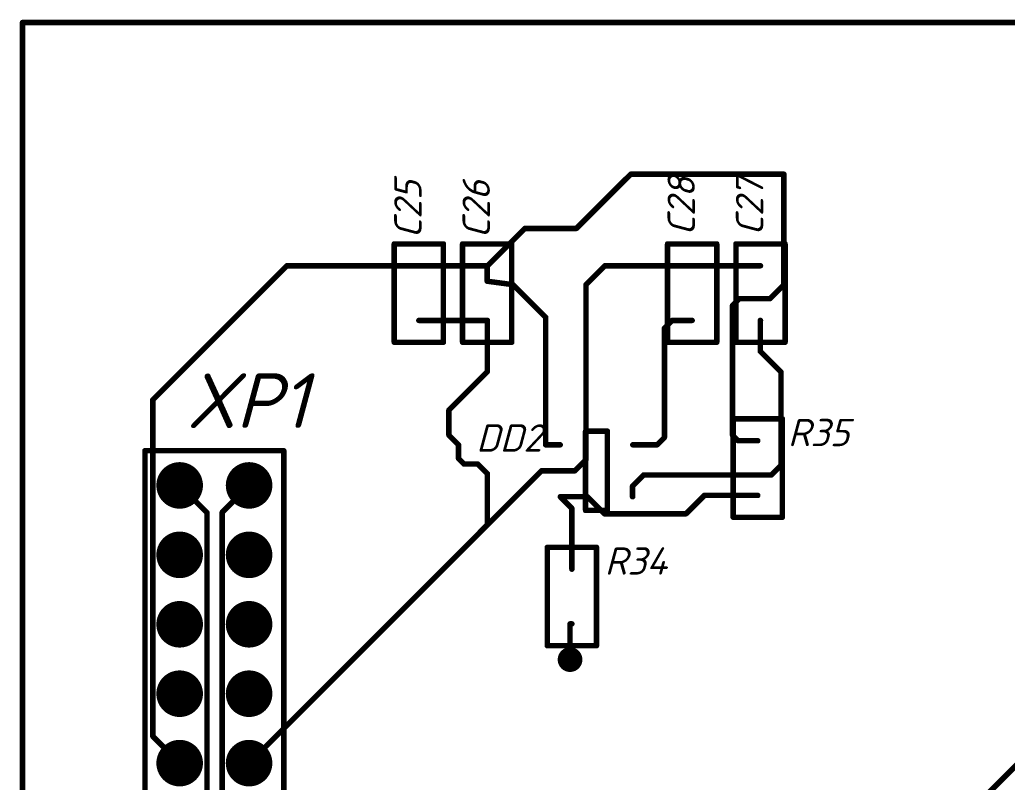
# Model space of a CAD drawing. Header units: millimetres. Extents: x -578 to 740, y 82 to 629.
# Drawn here: x -62.5 to 9.8, y 406.9 to 462.7 of the extents above; entities that cross this region are included whole.
import ezdxf

# ---------------------------------------------------------------- set-up
doc = ezdxf.new("R2010")
doc.units = ezdxf.units.MM
doc.header["$LTSCALE"] = 0.5
doc.layers.get('0').update_dxf_attribs({"lineweight": 60})
for name, color, linetype in [('BottomLayer', 5, 'Continuous'), ('BottomOverlay', 54, 'Continuous'), ('BottomSolder', 6, 'Continuous'), ('MultiLayer', 9, 'Continuous'), ('PadHoleLayer', 156, 'Continuous'), ('TopOverlay', 2, 'Continuous')]:
    doc.layers.add(name, color=color, linetype=linetype)
doc.styles.get("Standard").update_dxf_attribs({"font": 'isocpeui.ttf', "width": 0.9})

# ---------------------------------------------------------------- blocks, each defined once
blk = doc.blocks.new('C_________B_3')
at = {"layer": 'BottomLayer', "const_width": 0.75}
for points in [[(3.335, 19.575, 1), (4.085, 19.575, 1)], [(3.335, 17.035, 1), (4.085, 17.035, 1)], [(5.875, 17.035, 1), (6.625, 17.035, 1)], [(3.335, 14.495, 1), (4.085, 14.495, 1)], [(5.875, 14.495, 1), (6.625, 14.495, 1)], [(3.335, 11.955, 1), (4.085, 11.955, 1)], [(5.875, 11.955, 1), (6.625, 11.955, 1)], [(3.335, 9.415, 1), (4.085, 9.415, 1)], [(5.875, 9.415, 1), (6.625, 9.415, 1)], [(3.335, 6.875, 1), (4.085, 6.875, 1)], [(5.875, 6.875, 1), (6.625, 6.875, 1)], [(3.335, 4.335, 1), (4.085, 4.335, 1)], [(5.875, 4.335, 1), (6.625, 4.335, 1)], [(3.335, 1.795, 1), (4.085, 1.795, 1)], [(5.875, 1.795, 1), (6.625, 1.795, 1)], [(3.335, -0.745, 1), (4.085, -0.745, 1)], [(5.875, -0.745, 1), (6.625, -0.745, 1)], [(3.335, -3.285, 1), (4.085, -3.285, 1)], [(5.875, -3.285, 1), (6.625, -3.285, 1)], [(3.335, -5.825, 1), (4.085, -5.825, 1)], [(5.875, -5.825, 1), (6.625, -5.825, 1)], [(3.335, -8.365, 1), (4.085, -8.365, 1)], [(5.875, -8.365, 1), (6.625, -8.365, 1)], [(3.335, -10.905, 1), (4.085, -10.905, 1)], [(5.875, -10.905, 1), (6.625, -10.905, 1)], [(3.335, -13.445, 1), (4.085, -13.445, 1)], [(5.875, -13.445, 1), (6.625, -13.445, 1)], [(3.335, -15.985, 1), (4.085, -15.985, 1)], [(5.875, -15.985, 1), (6.625, -15.985, 1)], [(3.335, -18.525, 1), (4.085, -18.525, 1)], [(5.875, -18.525, 1), (6.625, -18.525, 1)], [(3.335, -21.065, 1), (4.085, -21.065, 1)], [(5.875, -21.065, 1), (6.625, -21.065, 1)]]:
    blk.add_lwpolyline(points, format="xyb", close=True, dxfattribs=at)
at = {"layer": 'BottomLayer'}
blk.add_solid([(5.5, 20.325), (5.5, 18.825), (7, 20.325), (7, 18.825)], dxfattribs=at)
at = {"layer": 'BottomOverlay'}
for points, const_width in [([(4.98, 20.845), (4.98, 18.27)], 0.254), ([(7.52, 20.845), (2.44, 20.845)], 0.2), ([(2.44, 20.845), (2.44, -22.335)], 0.2), ([(7.52, 20.845), (7.52, -22.335)], 0.2), ([(5, 18.25), (4.98, 18.27)], 0.254), ([(7.5, 18.25), (5, 18.25)], 0.254), ([(7.52, -22.335), (2.44, -22.335)], 0.2)]:
    blk.add_lwpolyline(points, dxfattribs=dict(at, const_width=const_width))
for points, const_width in [([(4.917, 20.845, 1), (5.044, 20.845, 1)], 0.127), ([(2.39, 20.845, 1), (2.49, 20.845, 1)], 0.1), ([(2.39, 20.845, 1), (2.49, 20.845, 1)], 0.1), ([(7.47, 20.845, 1), (7.57, 20.845, 1)], 0.1), ([(7.47, 20.845, 1), (7.57, 20.845, 1)], 0.1), ([(4.917, 18.27, 1), (5.044, 18.27, 1)], 0.127), ([(4.917, 18.27, 1), (5.044, 18.27, 1)], 0.127), ([(4.937, 18.25, 1), (5.064, 18.25, 1)], 0.127), ([(4.937, 18.25, 1), (5.064, 18.25, 1)], 0.127), ([(7.436, 18.25, 1), (7.563, 18.25, 1)], 0.127), ([(2.39, -22.335, 1), (2.49, -22.335, 1)], 0.1), ([(2.39, -22.335, 1), (2.49, -22.335, 1)], 0.1), ([(7.47, -22.335, 1), (7.57, -22.335, 1)], 0.1), ([(7.47, -22.335, 1), (7.57, -22.335, 1)], 0.1)]:
    blk.add_lwpolyline(points, format="xyb", close=True, dxfattribs=dict(at, const_width=const_width))
at = {"layer": 'BottomSolder', "const_width": 0.852}
for points in [[(3.284, 19.575, 1), (4.136, 19.575, 1)], [(3.284, 17.035, 1), (4.136, 17.035, 1)], [(5.824, 17.035, 1), (6.676, 17.035, 1)], [(3.284, 14.495, 1), (4.136, 14.495, 1)], [(5.824, 14.495, 1), (6.676, 14.495, 1)], [(3.284, 11.955, 1), (4.136, 11.955, 1)], [(5.824, 11.955, 1), (6.676, 11.955, 1)], [(3.284, 9.415, 1), (4.136, 9.415, 1)], [(5.824, 9.415, 1), (6.676, 9.415, 1)], [(3.284, 6.875, 1), (4.136, 6.875, 1)], [(5.824, 6.875, 1), (6.676, 6.875, 1)], [(3.284, 4.335, 1), (4.136, 4.335, 1)], [(5.824, 4.335, 1), (6.676, 4.335, 1)], [(3.284, 1.795, 1), (4.136, 1.795, 1)], [(5.824, 1.795, 1), (6.676, 1.795, 1)], [(3.284, -0.745, 1), (4.136, -0.745, 1)], [(5.824, -0.745, 1), (6.676, -0.745, 1)], [(3.284, -3.285, 1), (4.136, -3.285, 1)], [(5.824, -3.285, 1), (6.676, -3.285, 1)], [(3.284, -5.825, 1), (4.136, -5.825, 1)], [(5.824, -5.825, 1), (6.676, -5.825, 1)], [(3.284, -8.365, 1), (4.136, -8.365, 1)], [(5.824, -8.365, 1), (6.676, -8.365, 1)], [(3.284, -10.905, 1), (4.136, -10.905, 1)], [(5.824, -10.905, 1), (6.676, -10.905, 1)], [(3.284, -13.445, 1), (4.136, -13.445, 1)], [(5.824, -13.445, 1), (6.676, -13.445, 1)], [(3.284, -15.985, 1), (4.136, -15.985, 1)], [(5.824, -15.985, 1), (6.676, -15.985, 1)], [(3.284, -18.525, 1), (4.136, -18.525, 1)], [(5.824, -18.525, 1), (6.676, -18.525, 1)], [(3.284, -21.065, 1), (4.136, -21.065, 1)], [(5.824, -21.065, 1), (6.676, -21.065, 1)]]:
    blk.add_lwpolyline(points, format="xyb", close=True, dxfattribs=at)
at = {"layer": 'BottomSolder'}
blk.add_solid([(5.398, 20.427), (5.398, 18.723), (7.102, 20.427), (7.102, 18.723)], dxfattribs=at)
at = {"layer": 'MultiLayer', "const_width": 0.75}
for points in [[(3.335, 19.575, 1), (4.085, 19.575, 1)], [(3.335, 17.035, 1), (4.085, 17.035, 1)], [(5.875, 17.035, 1), (6.625, 17.035, 1)], [(3.335, 14.495, 1), (4.085, 14.495, 1)], [(5.875, 14.495, 1), (6.625, 14.495, 1)], [(3.335, 11.955, 1), (4.085, 11.955, 1)], [(5.875, 11.955, 1), (6.625, 11.955, 1)], [(3.335, 9.415, 1), (4.085, 9.415, 1)], [(5.875, 9.415, 1), (6.625, 9.415, 1)], [(3.335, 6.875, 1), (4.085, 6.875, 1)], [(5.875, 6.875, 1), (6.625, 6.875, 1)], [(3.335, 4.335, 1), (4.085, 4.335, 1)], [(5.875, 4.335, 1), (6.625, 4.335, 1)], [(3.335, 1.795, 1), (4.085, 1.795, 1)], [(5.875, 1.795, 1), (6.625, 1.795, 1)], [(3.335, -0.745, 1), (4.085, -0.745, 1)], [(5.875, -0.745, 1), (6.625, -0.745, 1)], [(3.335, -3.285, 1), (4.085, -3.285, 1)], [(5.875, -3.285, 1), (6.625, -3.285, 1)], [(3.335, -5.825, 1), (4.085, -5.825, 1)], [(5.875, -5.825, 1), (6.625, -5.825, 1)], [(3.335, -8.365, 1), (4.085, -8.365, 1)], [(5.875, -8.365, 1), (6.625, -8.365, 1)], [(3.335, -10.905, 1), (4.085, -10.905, 1)], [(5.875, -10.905, 1), (6.625, -10.905, 1)], [(3.335, -13.445, 1), (4.085, -13.445, 1)], [(5.875, -13.445, 1), (6.625, -13.445, 1)], [(3.335, -15.985, 1), (4.085, -15.985, 1)], [(5.875, -15.985, 1), (6.625, -15.985, 1)], [(3.335, -18.525, 1), (4.085, -18.525, 1)], [(5.875, -18.525, 1), (6.625, -18.525, 1)], [(3.335, -21.065, 1), (4.085, -21.065, 1)], [(5.875, -21.065, 1), (6.625, -21.065, 1)]]:
    blk.add_lwpolyline(points, format="xyb", close=True, dxfattribs=at)
at = {"layer": 'MultiLayer'}
blk.add_solid([(5.5, 20.325), (5.5, 18.825), (7, 20.325), (7, 18.825)], dxfattribs=at)
at = {"layer": 'PadHoleLayer', "const_width": 0.45}
for points in [[(3.485, 19.575, 1), (3.935, 19.575, 1)], [(6.025, 19.575, 1), (6.475, 19.575, 1)], [(3.485, 17.035, 1), (3.935, 17.035, 1)], [(6.025, 17.035, 1), (6.475, 17.035, 1)], [(3.485, 14.495, 1), (3.935, 14.495, 1)], [(6.025, 14.495, 1), (6.475, 14.495, 1)], [(3.485, 11.955, 1), (3.935, 11.955, 1)], [(6.025, 11.955, 1), (6.475, 11.955, 1)], [(3.485, 9.415, 1), (3.935, 9.415, 1)], [(6.025, 9.415, 1), (6.475, 9.415, 1)], [(3.485, 6.875, 1), (3.935, 6.875, 1)], [(6.025, 6.875, 1), (6.475, 6.875, 1)], [(3.485, 4.335, 1), (3.935, 4.335, 1)], [(6.025, 4.335, 1), (6.475, 4.335, 1)], [(3.485, 1.795, 1), (3.935, 1.795, 1)], [(6.025, 1.795, 1), (6.475, 1.795, 1)], [(3.485, -0.745, 1), (3.935, -0.745, 1)], [(6.025, -0.745, 1), (6.475, -0.745, 1)], [(3.485, -3.285, 1), (3.935, -3.285, 1)], [(6.025, -3.285, 1), (6.475, -3.285, 1)], [(3.485, -5.825, 1), (3.935, -5.825, 1)], [(6.025, -5.825, 1), (6.475, -5.825, 1)], [(3.485, -8.365, 1), (3.935, -8.365, 1)], [(6.025, -8.365, 1), (6.475, -8.365, 1)], [(3.485, -10.905, 1), (3.935, -10.905, 1)], [(6.025, -10.905, 1), (6.475, -10.905, 1)], [(3.485, -13.445, 1), (3.935, -13.445, 1)], [(6.025, -13.445, 1), (6.475, -13.445, 1)], [(3.485, -15.985, 1), (3.935, -15.985, 1)], [(6.025, -15.985, 1), (6.475, -15.985, 1)], [(3.485, -18.525, 1), (3.935, -18.525, 1)], [(6.025, -18.525, 1), (6.475, -18.525, 1)], [(3.485, -21.065, 1), (3.935, -21.065, 1)], [(6.025, -21.065, 1), (6.475, -21.065, 1)]]:
    blk.add_lwpolyline(points, format="xyb", close=True, dxfattribs=at)
blk = doc.blocks.new('CH0805R_10')
at = {"layer": 'TopOverlay', "const_width": 0.2}
for points in [[(-1.8, -0.9), (-1.8, 0.9)], [(1.8, 0.9), (-1.8, 0.9)], [(1.8, -0.9), (1.8, 0.9)], [(1.8, -0.9), (-1.8, -0.9)]]:
    blk.add_lwpolyline(points, dxfattribs=at)
at = {"layer": 'TopOverlay', "const_width": 0.1}
for points in [[(-1.85, 0.9, 1), (-1.75, 0.9, 1)], [(-1.85, 0.9, 1), (-1.75, 0.9, 1)], [(1.75, 0.9, 1), (1.85, 0.9, 1)], [(1.75, 0.9, 1), (1.85, 0.9, 1)], [(-1.85, -0.9, 1), (-1.75, -0.9, 1)], [(-1.85, -0.9, 1), (-1.75, -0.9, 1)], [(1.75, -0.9, 1), (1.85, -0.9, 1)], [(1.75, -0.9, 1), (1.85, -0.9, 1)]]:
    blk.add_lwpolyline(points, format="xyb", close=True, dxfattribs=at)
blk = doc.blocks.new('CH0805R_11')
at = {"layer": 'TopOverlay', "const_width": 0.2}
for points in [[(-1.8, 0.9), (-1.8, -0.9)], [(-1.8, 0.9), (1.8, 0.9)], [(1.8, 0.9), (1.8, -0.9)], [(-1.8, -0.9), (1.8, -0.9)]]:
    blk.add_lwpolyline(points, dxfattribs=at)
at = {"layer": 'TopOverlay', "const_width": 0.1}
for points in [[(-1.85, 0.9, 1), (-1.75, 0.9, 1)], [(-1.85, 0.9, 1), (-1.75, 0.9, 1)], [(1.75, 0.9, 1), (1.85, 0.9, 1)], [(1.75, 0.9, 1), (1.85, 0.9, 1)], [(-1.85, -0.9, 1), (-1.75, -0.9, 1)], [(-1.85, -0.9, 1), (-1.75, -0.9, 1)], [(1.75, -0.9, 1), (1.85, -0.9, 1)], [(1.75, -0.9, 1), (1.85, -0.9, 1)]]:
    blk.add_lwpolyline(points, format="xyb", close=True, dxfattribs=at)
blk = doc.blocks.new('CAT6219_48')
at = {"layer": 'TopOverlay', "const_width": 0.2}
for points in [[(-0.4, -1.45), (-0.4, 1.45)], [(-0.4, 1.45), (0.4, 1.45)], [(0.4, -1.45), (0.4, 1.45)], [(-0.4, -1.45), (0.4, -1.45)]]:
    blk.add_lwpolyline(points, dxfattribs=at)
at = {"layer": 'TopOverlay', "const_width": 0.1}
for points in [[(-0.45, 1.45, 1), (-0.35, 1.45, 1)], [(-0.45, 1.45, 1), (-0.35, 1.45, 1)], [(0.35, 1.45, 1), (0.45, 1.45, 1)], [(0.35, 1.45, 1), (0.45, 1.45, 1)], [(-0.45, -1.45, 1), (-0.35, -1.45, 1)], [(-0.45, -1.45, 1), (-0.35, -1.45, 1)], [(0.35, -1.45, 1), (0.45, -1.45, 1)], [(0.35, -1.45, 1), (0.45, -1.45, 1)]]:
    blk.add_lwpolyline(points, format="xyb", close=True, dxfattribs=at)
blk = doc.blocks.new('CH0805C_51')
at = {"layer": 'TopOverlay', "const_width": 0.2}
for points in [[(-1.8, 0.9), (-1.8, -0.9)], [(-1.8, 0.9), (1.8, 0.9)], [(1.8, 0.9), (1.8, -0.9)], [(-1.8, -0.9), (1.8, -0.9)]]:
    blk.add_lwpolyline(points, dxfattribs=at)
at = {"layer": 'TopOverlay', "const_width": 0.1}
for points in [[(-1.85, 0.9, 1), (-1.75, 0.9, 1)], [(-1.85, 0.9, 1), (-1.75, 0.9, 1)], [(1.75, 0.9, 1), (1.85, 0.9, 1)], [(1.75, 0.9, 1), (1.85, 0.9, 1)], [(-1.85, -0.9, 1), (-1.75, -0.9, 1)], [(-1.85, -0.9, 1), (-1.75, -0.9, 1)], [(1.75, -0.9, 1), (1.85, -0.9, 1)], [(1.75, -0.9, 1), (1.85, -0.9, 1)]]:
    blk.add_lwpolyline(points, format="xyb", close=True, dxfattribs=at)
blk = doc.blocks.new('CH0805C_52')
at = {"layer": 'TopOverlay', "const_width": 0.2}
for points in [[(-1.8, 0.9), (-1.8, -0.9)], [(-1.8, 0.9), (1.8, 0.9)], [(1.8, 0.9), (1.8, -0.9)], [(-1.8, -0.9), (1.8, -0.9)]]:
    blk.add_lwpolyline(points, dxfattribs=at)
at = {"layer": 'TopOverlay', "const_width": 0.1}
for points in [[(-1.85, 0.9, 1), (-1.75, 0.9, 1)], [(-1.85, 0.9, 1), (-1.75, 0.9, 1)], [(1.75, 0.9, 1), (1.85, 0.9, 1)], [(1.75, 0.9, 1), (1.85, 0.9, 1)], [(-1.85, -0.9, 1), (-1.75, -0.9, 1)], [(-1.85, -0.9, 1), (-1.75, -0.9, 1)], [(1.75, -0.9, 1), (1.85, -0.9, 1)], [(1.75, -0.9, 1), (1.85, -0.9, 1)]]:
    blk.add_lwpolyline(points, format="xyb", close=True, dxfattribs=at)
blk = doc.blocks.new('CH0805C_53')
at = {"layer": 'TopOverlay', "const_width": 0.2}
for points in [[(-1.8, -0.9), (-1.8, 0.9)], [(1.8, 0.9), (-1.8, 0.9)], [(1.8, -0.9), (1.8, 0.9)], [(1.8, -0.9), (-1.8, -0.9)]]:
    blk.add_lwpolyline(points, dxfattribs=at)
at = {"layer": 'TopOverlay', "const_width": 0.1}
for points in [[(-1.85, 0.9, 1), (-1.75, 0.9, 1)], [(-1.85, 0.9, 1), (-1.75, 0.9, 1)], [(1.75, 0.9, 1), (1.85, 0.9, 1)], [(1.75, 0.9, 1), (1.85, 0.9, 1)], [(-1.85, -0.9, 1), (-1.75, -0.9, 1)], [(-1.85, -0.9, 1), (-1.75, -0.9, 1)], [(1.75, -0.9, 1), (1.85, -0.9, 1)], [(1.75, -0.9, 1), (1.85, -0.9, 1)]]:
    blk.add_lwpolyline(points, format="xyb", close=True, dxfattribs=at)
blk = doc.blocks.new('CH0805C_54')
at = {"layer": 'TopOverlay', "const_width": 0.2}
for points in [[(-1.8, -0.9), (-1.8, 0.9)], [(1.8, 0.9), (-1.8, 0.9)], [(1.8, -0.9), (1.8, 0.9)], [(1.8, -0.9), (-1.8, -0.9)]]:
    blk.add_lwpolyline(points, dxfattribs=at)
at = {"layer": 'TopOverlay', "const_width": 0.1}
for points in [[(-1.85, 0.9, 1), (-1.75, 0.9, 1)], [(-1.85, 0.9, 1), (-1.75, 0.9, 1)], [(1.75, 0.9, 1), (1.85, 0.9, 1)], [(1.75, 0.9, 1), (1.85, 0.9, 1)], [(-1.85, -0.9, 1), (-1.75, -0.9, 1)], [(-1.85, -0.9, 1), (-1.75, -0.9, 1)], [(1.75, -0.9, 1), (1.85, -0.9, 1)], [(1.75, -0.9, 1), (1.85, -0.9, 1)]]:
    blk.add_lwpolyline(points, format="xyb", close=True, dxfattribs=at)

msp = doc.modelspace()

# ---------------------------------------------------------------- linework, layer by layer
at = {"const_width": 0.4}
for points in [[(-62.288, 302.499), (-62.288, 462.499)], [(-62.288, 462.499), (137.712, 462.499)], [(-21.758, 447.43), (-17.788, 451.399)], [(-17.788, 451.399), (-6.578, 451.399)], [(-6.578, 443.315), (-6.578, 451.399)], [(-28.264, 444.699), (-25.533, 447.43)], [(-25.533, 447.43), (-21.758, 447.43)], [(-52.755, 434.895), (-42.95, 444.699)], [(-42.95, 444.699), (-33.288, 444.699)], [(-33.288, 444.699), (-28.288, 444.699)], [(-28.288, 443.569), (-28.288, 444.699)], [(-28.288, 444.699), (-28.264, 444.699)], [(-21.056, 443.315), (-19.672, 444.699)], [(-19.672, 444.699), (-13.288, 444.699)], [(-13.288, 444.699), (-8.288, 444.699)], [(-28.288, 443.569), (-26.39, 443.315)], [(-26.39, 443.315), (-24.008, 440.933)], [(-21.056, 430.512), (-21.056, 443.315)], [(-7.594, 442.299), (-6.578, 443.315)], [(-10.337, 441.791), (-9.829, 442.299)], [(-9.829, 442.299), (-7.594, 442.299)], [(-10.337, 432.306), (-10.337, 441.791)], [(-33.288, 440.699), (-28.288, 440.699)], [(-28.288, 440.699), (-28.269, 440.699)], [(-28.269, 436.962), (-28.269, 440.699)], [(-24.008, 431.599), (-24.008, 440.933)], [(-15.315, 440.141), (-14.756, 440.699)], [(-14.756, 440.699), (-13.288, 440.699)], [(-8.305, 438.439), (-8.305, 440.699)], [(-8.305, 440.699), (-8.288, 440.699)], [(-15.315, 432.139), (-15.315, 440.141)], [(-8.305, 438.439), (-6.781, 436.915)], [(-31.088, 434.142), (-28.269, 436.962)], [(-6.781, 430.107), (-6.781, 436.915)], [(-52.755, 410.276), (-52.755, 434.895)], [(-31.088, 432.305), (-31.088, 434.142)], [(-31.088, 432.305), (-30.384, 431.601)], [(-15.855, 431.599), (-15.315, 432.139)], [(-10.337, 432.306), (-9.93, 431.899)], [(-9.93, 431.899), (-8.488, 431.899)], [(-30.384, 430.595), (-30.384, 431.601)], [(-24.008, 431.599), (-22.938, 431.599)], [(-17.638, 431.599), (-15.855, 431.599)], [(-30.384, 430.595), (-29.98, 430.191)], [(-21.868, 429.699), (-21.056, 430.512)], [(-29.98, 430.191), (-28.974, 430.191)], [(-28.974, 430.191), (-28.269, 429.486)], [(-7.492, 429.396), (-6.781, 430.107)], [(-28.269, 425.749), (-24.318, 429.699)], [(-28.269, 425.749), (-28.269, 429.486)], [(-24.318, 429.699), (-22.938, 429.699)], [(-22.938, 429.699), (-21.868, 429.699)], [(-17.652, 428.583), (-16.839, 429.396)], [(-16.839, 429.396), (-7.492, 429.396)], [(-50.788, 428.629), (-48.792, 426.633)], [(-47.675, 426.663), (-45.708, 428.629)], [(-17.652, 427.799), (-17.652, 428.583)], [(-22.938, 427.799), (-22.088, 426.949)], [(-22.938, 427.799), (-20.954, 427.799)], [(-20.954, 427.799), (-19.706, 426.551)], [(-17.652, 427.799), (-17.638, 427.799)], [(-13.74, 426.551), (-12.392, 427.899)], [(-12.392, 427.899), (-8.488, 427.899)], [(-22.088, 422.499), (-22.088, 426.949)], [(-48.792, 401.71), (-48.792, 426.633)], [(-47.675, 349.316), (-47.675, 426.663)], [(-19.706, 426.551), (-13.74, 426.551)], [(-45.708, 408.309), (-28.269, 425.749)], [(7.712, 405.443), (23.74, 421.471)], [(-22.224, 415.883), (-22.224, 418.499)], [(-22.224, 418.499), (-22.088, 418.499)], [(-52.755, 410.276), (-50.788, 408.309)]]:
    msp.add_lwpolyline(points, dxfattribs=at)
for points, const_width in [([(-62.388, 462.499, 1), (-62.188, 462.499, 1)], 0.2), ([(-62.388, 462.499, 1), (-62.188, 462.499, 1)], 0.2), ([(-17.888, 451.399, 1), (-17.688, 451.399, 1)], 0.2), ([(-17.888, 451.399, 1), (-17.688, 451.399, 1)], 0.2), ([(-6.678, 451.399, 1), (-6.478, 451.399, 1)], 0.2), ([(-6.678, 451.399, 1), (-6.478, 451.399, 1)], 0.2), ([(-25.633, 447.43, 1), (-25.433, 447.43, 1)], 0.2), ([(-25.633, 447.43, 1), (-25.433, 447.43, 1)], 0.2), ([(-21.858, 447.43, 1), (-21.658, 447.43, 1)], 0.2), ([(-21.858, 447.43, 1), (-21.658, 447.43, 1)], 0.2), ([(-43.05, 444.699, 1), (-42.85, 444.699, 1)], 0.2), ([(-43.05, 444.699, 1), (-42.85, 444.699, 1)], 0.2), ([(-33.388, 444.699, 1), (-33.188, 444.699, 1)], 0.2), ([(-33.388, 444.699, 1), (-33.188, 444.699, 1)], 0.2), ([(-28.388, 444.699, 1), (-28.188, 444.699, 1)], 0.2), ([(-28.388, 444.699, 1), (-28.188, 444.699, 1)], 0.2), ([(-28.388, 444.699, 1), (-28.188, 444.699, 1)], 0.2), ([(-28.364, 444.699, 1), (-28.164, 444.699, 1)], 0.2), ([(-28.364, 444.699, 1), (-28.164, 444.699, 1)], 0.2), ([(-19.772, 444.699, 1), (-19.572, 444.699, 1)], 0.2), ([(-19.772, 444.699, 1), (-19.572, 444.699, 1)], 0.2), ([(-13.388, 444.699, 1), (-13.188, 444.699, 1)], 0.2), ([(-13.388, 444.699, 1), (-13.188, 444.699, 1)], 0.2), ([(-8.388, 444.699, 1), (-8.188, 444.699, 1)], 0.2), ([(-28.388, 443.569, 1), (-28.188, 443.569, 1)], 0.2), ([(-28.388, 443.569, 1), (-28.188, 443.569, 1)], 0.2), ([(-26.49, 443.315, 1), (-26.29, 443.315, 1)], 0.2), ([(-26.49, 443.315, 1), (-26.29, 443.315, 1)], 0.2), ([(-21.156, 443.315, 1), (-20.956, 443.315, 1)], 0.2), ([(-21.156, 443.315, 1), (-20.956, 443.315, 1)], 0.2), ([(-6.678, 443.315, 1), (-6.478, 443.315, 1)], 0.2), ([(-6.678, 443.315, 1), (-6.478, 443.315, 1)], 0.2), ([(-9.929, 442.299, 1), (-9.729, 442.299, 1)], 0.2), ([(-9.929, 442.299, 1), (-9.729, 442.299, 1)], 0.2), ([(-7.694, 442.299, 1), (-7.494, 442.299, 1)], 0.2), ([(-7.694, 442.299, 1), (-7.494, 442.299, 1)], 0.2), ([(-10.437, 441.791, 1), (-10.237, 441.791, 1)], 0.2), ([(-10.437, 441.791, 1), (-10.237, 441.791, 1)], 0.2), ([(-33.388, 440.699, 1), (-33.188, 440.699, 1)], 0.2), ([(-28.388, 440.699, 1), (-28.188, 440.699, 1)], 0.2), ([(-28.388, 440.699, 1), (-28.188, 440.699, 1)], 0.2), ([(-28.369, 440.699, 1), (-28.169, 440.699, 1)], 0.2), ([(-28.369, 440.699, 1), (-28.169, 440.699, 1)], 0.2), ([(-24.108, 440.933, 1), (-23.908, 440.933, 1)], 0.2), ([(-24.108, 440.933, 1), (-23.908, 440.933, 1)], 0.2), ([(-14.856, 440.699, 1), (-14.656, 440.699, 1)], 0.2), ([(-14.856, 440.699, 1), (-14.656, 440.699, 1)], 0.2), ([(-13.388, 440.699, 1), (-13.188, 440.699, 1)], 0.2), ([(-8.405, 440.699, 1), (-8.205, 440.699, 1)], 0.2), ([(-8.405, 440.699, 1), (-8.205, 440.699, 1)], 0.2), ([(-8.388, 440.699, 1), (-8.188, 440.699, 1)], 0.2), ([(-15.415, 440.141, 1), (-15.215, 440.141, 1)], 0.2), ([(-15.415, 440.141, 1), (-15.215, 440.141, 1)], 0.2), ([(-8.405, 438.439, 1), (-8.205, 438.439, 1)], 0.2), ([(-8.405, 438.439, 1), (-8.205, 438.439, 1)], 0.2), ([(-28.369, 436.962, 1), (-28.169, 436.962, 1)], 0.2), ([(-28.369, 436.962, 1), (-28.169, 436.962, 1)], 0.2), ([(-6.881, 436.915, 1), (-6.681, 436.915, 1)], 0.2), ([(-6.881, 436.915, 1), (-6.681, 436.915, 1)], 0.2), ([(-52.855, 434.895, 1), (-52.655, 434.895, 1)], 0.2), ([(-52.855, 434.895, 1), (-52.655, 434.895, 1)], 0.2), ([(-31.188, 434.142, 1), (-30.988, 434.142, 1)], 0.2), ([(-31.188, 434.142, 1), (-30.988, 434.142, 1)], 0.2), ([(-31.188, 432.305, 1), (-30.988, 432.305, 1)], 0.2), ([(-31.188, 432.305, 1), (-30.988, 432.305, 1)], 0.2), ([(-15.415, 432.139, 1), (-15.215, 432.139, 1)], 0.2), ([(-15.415, 432.139, 1), (-15.215, 432.139, 1)], 0.2), ([(-10.437, 432.306, 1), (-10.237, 432.306, 1)], 0.2), ([(-10.437, 432.306, 1), (-10.237, 432.306, 1)], 0.2), ([(-10.03, 431.899, 1), (-9.83, 431.899, 1)], 0.2), ([(-10.03, 431.899, 1), (-9.83, 431.899, 1)], 0.2), ([(-8.588, 431.899, 1), (-8.388, 431.899, 1)], 0.2), ([(-30.484, 431.601, 1), (-30.284, 431.601, 1)], 0.2), ([(-30.484, 431.601, 1), (-30.284, 431.601, 1)], 0.2), ([(-24.108, 431.599, 1), (-23.908, 431.599, 1)], 0.2), ([(-24.108, 431.599, 1), (-23.908, 431.599, 1)], 0.2), ([(-23.038, 431.599, 1), (-22.838, 431.599, 1)], 0.2), ([(-17.738, 431.599, 1), (-17.538, 431.599, 1)], 0.2), ([(-15.955, 431.599, 1), (-15.755, 431.599, 1)], 0.2), ([(-15.955, 431.599, 1), (-15.755, 431.599, 1)], 0.2), ([(-30.484, 430.595, 1), (-30.284, 430.595, 1)], 0.2), ([(-30.484, 430.595, 1), (-30.284, 430.595, 1)], 0.2), ([(-21.156, 430.512, 1), (-20.956, 430.512, 1)], 0.2), ([(-21.156, 430.512, 1), (-20.956, 430.512, 1)], 0.2), ([(-30.08, 430.191, 1), (-29.88, 430.191, 1)], 0.2), ([(-30.08, 430.191, 1), (-29.88, 430.191, 1)], 0.2), ([(-29.074, 430.191, 1), (-28.874, 430.191, 1)], 0.2), ([(-29.074, 430.191, 1), (-28.874, 430.191, 1)], 0.2), ([(-6.881, 430.107, 1), (-6.681, 430.107, 1)], 0.2), ([(-6.881, 430.107, 1), (-6.681, 430.107, 1)], 0.2), ([(-28.369, 429.486, 1), (-28.169, 429.486, 1)], 0.2), ([(-28.369, 429.486, 1), (-28.169, 429.486, 1)], 0.2), ([(-24.418, 429.699, 1), (-24.218, 429.699, 1)], 0.2), ([(-24.418, 429.699, 1), (-24.218, 429.699, 1)], 0.2), ([(-23.038, 429.699, 1), (-22.838, 429.699, 1)], 0.2), ([(-23.038, 429.699, 1), (-22.838, 429.699, 1)], 0.2), ([(-21.968, 429.699, 1), (-21.768, 429.699, 1)], 0.2), ([(-21.968, 429.699, 1), (-21.768, 429.699, 1)], 0.2), ([(-16.939, 429.396, 1), (-16.739, 429.396, 1)], 0.2), ([(-16.939, 429.396, 1), (-16.739, 429.396, 1)], 0.2), ([(-7.592, 429.396, 1), (-7.392, 429.396, 1)], 0.2), ([(-7.592, 429.396, 1), (-7.392, 429.396, 1)], 0.2), ([(-50.888, 428.629, 1), (-50.688, 428.629, 1)], 0.2), ([(-45.808, 428.629, 1), (-45.608, 428.629, 1)], 0.2), ([(-17.752, 428.583, 1), (-17.552, 428.583, 1)], 0.2), ([(-17.752, 428.583, 1), (-17.552, 428.583, 1)], 0.2), ([(-23.038, 427.799, 1), (-22.838, 427.799, 1)], 0.2), ([(-23.038, 427.799, 1), (-22.838, 427.799, 1)], 0.2), ([(-21.054, 427.799, 1), (-20.854, 427.799, 1)], 0.2), ([(-21.054, 427.799, 1), (-20.854, 427.799, 1)], 0.2), ([(-17.752, 427.799, 1), (-17.552, 427.799, 1)], 0.2), ([(-17.752, 427.799, 1), (-17.552, 427.799, 1)], 0.2), ([(-17.738, 427.799, 1), (-17.538, 427.799, 1)], 0.2), ([(-12.492, 427.899, 1), (-12.292, 427.899, 1)], 0.2), ([(-12.492, 427.899, 1), (-12.292, 427.899, 1)], 0.2), ([(-8.588, 427.899, 1), (-8.388, 427.899, 1)], 0.2), ([(-22.188, 426.949, 1), (-21.988, 426.949, 1)], 0.2), ([(-22.188, 426.949, 1), (-21.988, 426.949, 1)], 0.2), ([(-48.892, 426.633, 1), (-48.692, 426.633, 1)], 0.2), ([(-48.892, 426.633, 1), (-48.692, 426.633, 1)], 0.2), ([(-47.775, 426.663, 1), (-47.575, 426.663, 1)], 0.2), ([(-47.775, 426.663, 1), (-47.575, 426.663, 1)], 0.2), ([(-19.806, 426.551, 1), (-19.606, 426.551, 1)], 0.2), ([(-19.806, 426.551, 1), (-19.606, 426.551, 1)], 0.2), ([(-13.84, 426.551, 1), (-13.64, 426.551, 1)], 0.2), ([(-13.84, 426.551, 1), (-13.64, 426.551, 1)], 0.2), ([(-28.369, 425.749, 1), (-28.169, 425.749, 1)], 0.2), ([(-28.369, 425.749, 1), (-28.169, 425.749, 1)], 0.2), ([(-28.369, 425.749, 1), (-28.169, 425.749, 1)], 0.2), ([(-22.188, 422.499, 1), (-21.988, 422.499, 1)], 0.2), ([(-22.324, 418.499, 1), (-22.124, 418.499, 1)], 0.2), ([(-22.324, 418.499, 1), (-22.124, 418.499, 1)], 0.2), ([(-22.188, 418.499, 1), (-21.988, 418.499, 1)], 0.2), ([(-22.676, 415.883, 1), (-21.772, 415.883, 1)], 0.903), ([(-22.574, 415.883, 1), (-21.874, 415.883, 1)], 0.7), ([(-22.374, 415.883, 1), (-22.074, 415.883, 1)], 0.3), ([(-22.324, 415.883, 1), (-22.124, 415.883, 1)], 0.2), ([(-52.855, 410.276, 1), (-52.655, 410.276, 1)], 0.2), ([(-52.855, 410.276, 1), (-52.655, 410.276, 1)], 0.2), ([(-50.888, 408.309, 1), (-50.688, 408.309, 1)], 0.2), ([(-45.808, 408.309, 1), (-45.608, 408.309, 1)], 0.2)]:
    msp.add_lwpolyline(points, format="xyb", close=True, dxfattribs=dict(const_width=const_width))

# ---------------------------------------------------------------- block references
at = {"xscale": 2, "yscale": 2, "zscale": 2}
for name, p, rotation in [('CH0805C_54', (-33.288, 442.699), 270), ('CH0805C_53', (-28.288, 442.699), 270), ('CH0805C_51', (-13.288, 442.699), 90), ('CH0805C_52', (-8.288, 442.699), 90), ('CH0805R_10', (-8.488, 429.899), 270), ('C_________B_3', (-38.288, 386.499), 180), ('CH0805R_11', (-22.088, 420.499), 90)]:
    msp.add_blockref(name, p, dxfattribs=dict(at, rotation=rotation))
msp.add_blockref('CAT6219_48', (-20.288, 429.699), dxfattribs=at)

# ---------------------------------------------------------------- texts
for s, p in [('C25', (-33.088, 446.699)), ('C26', (-28.088, 446.699)), ('C28', (-13.088, 446.899)), ('C27', (-8.088, 446.899))]:
    msp.add_text(s, height=2, rotation=90).set_placement(p)
for s, height, p in [('XP1', 4, (-50.283, 432.829)), ('DD2', 2, (-29.088, 431.099)), ('R35', 2, (-6.288, 431.499)), ('R34', 2, (-19.688, 422.099))]:
    msp.add_text(s, height=height).set_placement(p)

doc.saveas('drawing.dxf')
